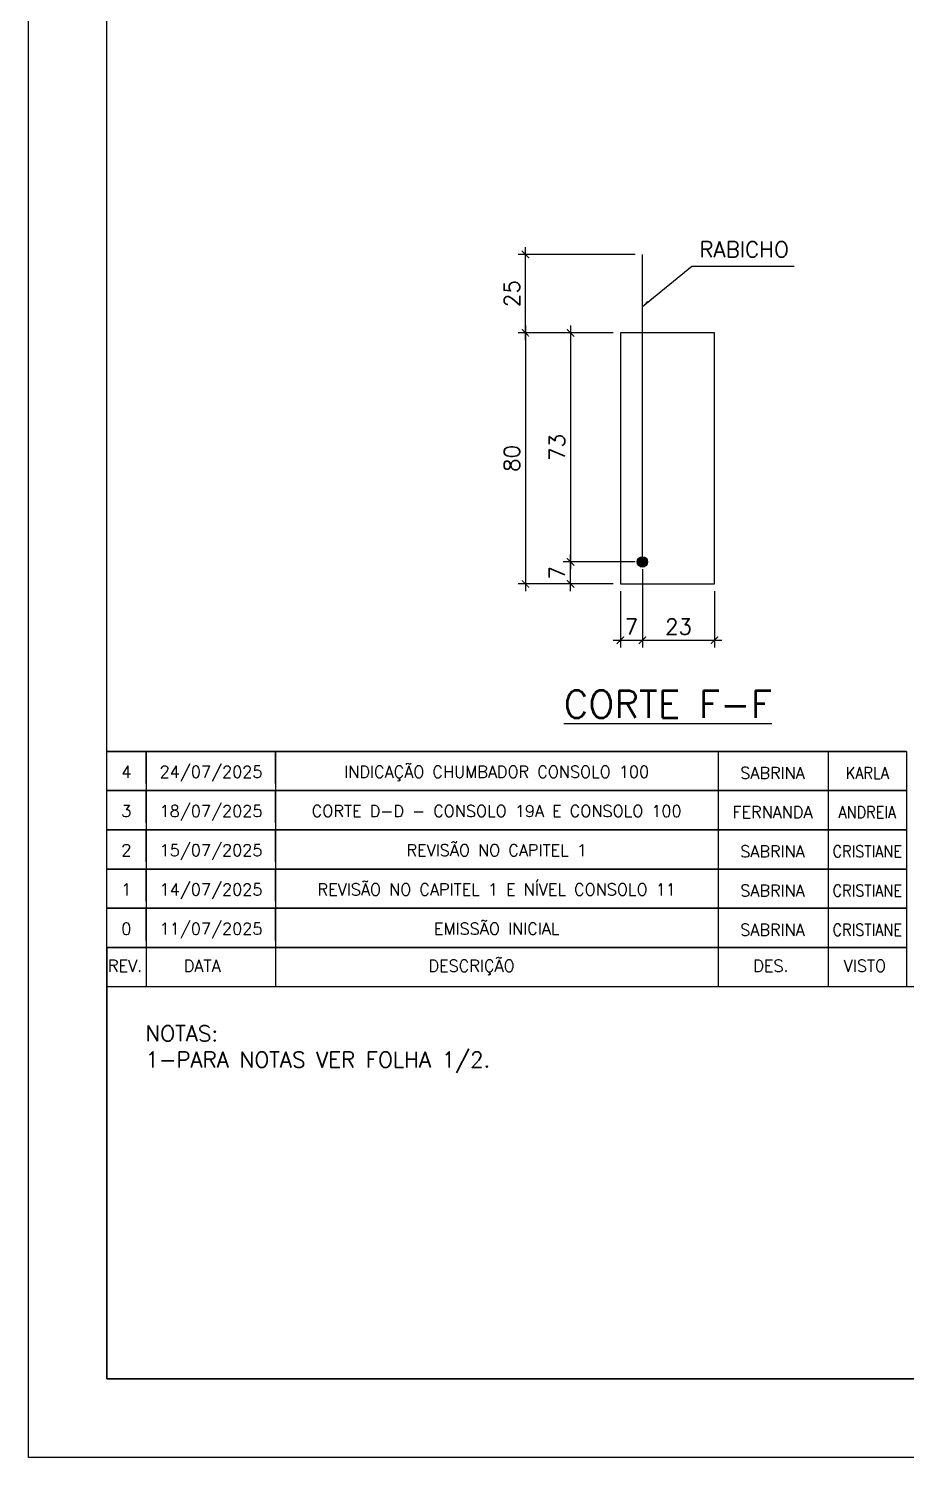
# Model space of a CAD drawing. Header units: centimetres. Extents: x 1658 to 27871, y 8240 to 11444.
# Drawn here: x 4286 to 5126, y 8294 to 9660 of the extents above; entities that cross this region are included whole.
import ezdxf
from ezdxf.enums import TextEntityAlignment as Align

# ---------------------------------------------------------------- set-up
doc = ezdxf.new("R2010")
doc.units = ezdxf.units.CM
doc.header["$LTSCALE"] = 50
doc.header["$MEASUREMENT"] = 0
doc.header["$PDMODE"] = 67
for name, color, linetype in [('COTAS-PRECON', 1, 'Continuous'), ('FORMATO-PRECON', 2, 'Continuous'), ('HACHURAS-PRECON', 1, 'Continuous'), ('LINHA-01-PRECON', 1, 'Continuous'), ('LINHA-03-PRECON', 3, 'Continuous'), ('LINHA-04-PRECON', 4, 'Continuous')]:
    doc.layers.add(name, color=color, linetype=linetype)
doc.styles.add('PRECON-ROMANS', font='romans.shx')
doc.styles.add('ROMANS', font='ROMANS.SHX', dxfattribs={"oblique": 15, "height": 3})
doc.styles.get("Standard").update_dxf_attribs({"font": 'romans.shx'})
doc.dimstyles.new('ESC75-25', dxfattribs={"dimscale": 0, "dimtxt": 15, "dimasz": 7, "dimexe": 7, "dimexo": 7, "dimgap": 5.5, "dimtad": 1, "dimdec": 1, "dimlfac": 0.333333, "dimdsep": 46, "dimtxsty": 'Standard', "dimblk": 'ARCHTICK', "dimcen": 0.1, "dimdle": 7, "dimclrd": 256, "dimclre": 256, "dimclrt": 2, "dimadec": 0, "dimazin": 0, "dimtfac": 1, "dimtdec": 1, "dimtix": 1, "dimtmove": 2, "dimatfit": 3, "dimfxl": 1, "dimarcsym": 0})
doc.dimstyles.new('ESC75-75', dxfattribs={"dimscale": 0, "dimtxt": 15, "dimasz": 7, "dimexe": 7, "dimexo": 7, "dimgap": 5.5, "dimtad": 1, "dimdec": 1, "dimdsep": 46, "dimtxsty": 'Standard', "dimblk": 'ARCHTICK', "dimcen": 0.1, "dimdle": 7, "dimclrd": 256, "dimclre": 256, "dimclrt": 2, "dimadec": 0, "dimazin": 0, "dimtfac": 1, "dimtdec": 1, "dimtix": 1, "dimtmove": 2, "dimatfit": 3, "dimfxl": 1, "dimarcsym": 0})

# ---------------------------------------------------------------- blocks, each defined once
blk = doc.blocks.new('A$C2E607E54')
at = {"layer": 'FORMATO-PRECON'}
blk.add_lwpolyline([(0, 4200), (2970, 4200), (2970, 0), (0, 0)], close=True, dxfattribs=at)
at = {"layer": 'FORMATO-PRECON', "color": 6}
blk.add_lwpolyline([(100, 3950), (2870, 3950), (2870, 100), (100, 100)], close=True, dxfattribs=at)
blk = doc.blocks.new('A$C6E105C5C')
at = {"layer": 'FORMATO-PRECON', "color": 6}
for q in [(1020, 50), (0, 0)]:
    blk.add_line((0, 50), q, dxfattribs=at)
at = {"layer": 'FORMATO-PRECON', "color": 3}
blk.add_lwpolyline([(0, 50), (1020, 50), (1020, 0), (0, 0)], close=True, dxfattribs=at)
at = {"layer": 'FORMATO-PRECON', "color": 1}
for points in [[(50, 50), (50, 0)], [(215, 50), (215, 0)], [(780, 50), (780, 0)], [(920, 50), (920, 0)]]:
    blk.add_lwpolyline(points, dxfattribs=at)
at = {"layer": 'FORMATO-PRECON', "style": 'ROMANS'}
for s, p in [('DESCRIÇÃO', (410.2, 19.2)), ('REV.', (1.3, 19.2)), ('DATA', (98.1, 19.2)), ('DES.', (824.6, 19.2)), ('VISTO', (940, 19.2))]:
    blk.add_text(s, height=15, dxfattribs=at).set_placement(p)
blk = doc.blocks.new('REV-A3-V')
at = {"layer": 'FORMATO-PRECON', "color": 1}
for p, q in [((780, 50), (780, 9.1)), ((920, 50), (920, 9.1))]:
    blk.add_line(p, q, dxfattribs=at)
for points in [[(1020, 50), (0, 50)], [(50, 9.1), (50, 50)], [(50, 50), (50, 0)], [(215, 9.1), (215, 50)], [(215, 50), (215, 0)], [(780, 50), (780, 0)], [(920, 50), (920, 0)]]:
    blk.add_lwpolyline(points, dxfattribs=at)
blk.add_lwpolyline([(1020, 0), (0, 0), (0, 50), (1020, 50)], close=True, dxfattribs=at)
at = {"layer": 'FORMATO-PRECON', "color": 2, "style": 'PRECON-ROMANS', "flags": 12}
for p in [(24.8, 24), (132.8, 24), (497.2, 24)]:
    blk.add_attdef('X', text='', height=15, dxfattribs=at).set_placement(p, align=Align.MIDDLE_CENTER)
at = {"layer": 'FORMATO-PRECON', "style": 'PRECON-ROMANS', "flags": 12}
for p in [(849.1, 22.6), (970, 22.6)]:
    blk.add_attdef('X', text='', height=15, dxfattribs=at).set_placement(p, align=Align.MIDDLE_CENTER)
blk = doc.blocks.new('_ArchTick')
at = {"color": 0, "linetype": 'ByBlock', "const_width": 0.15}
blk.add_lwpolyline([(-0.5, -0.5), (0.5, 0.5)], dxfattribs=at)
blk = doc.blocks.new('*D464')
at = {"layer": 'Defpoints', "color": 0, "transparency": 16777216}
for p in [(4761.3, 9444.1), (4873.2, 9444.1), (4852.2, 9369.1)]:
    blk.add_point(p, dxfattribs=at)
at = {"layer": 'LINHA-01-PRECON', "lineweight": -2, "transparency": 16777216}
for p, q in [((4866.2, 9444.1), (4754.3, 9444.1)), ((4761.3, 9362.1), (4761.3, 9451.1)), ((4845.2, 9369.1), (4754.3, 9369.1))]:
    blk.add_line(p, q, dxfattribs=at)
at = {"layer": 'LINHA-01-PRECON', "lineweight": -2, "transparency": 16777216, "xscale": 7, "yscale": 7, "zscale": 7}
for p, rotation in [((4761.3, 9444.1), 90), ((4761.3, 9369.1), 270)]:
    blk.add_blockref('_ArchTick', p, dxfattribs=dict(at, rotation=rotation))
at = {"layer": 'LINHA-01-PRECON', "color": 2, "transparency": 16777216, "insert": (4748.3, 9406.6), "char_height": 15, "attachment_point": 5, "rotation": 90}
blk.add_mtext('25', dxfattribs=at)
blk = doc.blocks.new('*D465')
at = {"layer": 'Defpoints', "color": 0, "transparency": 16777216}
for p in [(4804.5, 9150.1), (4873.2, 9150.1), (4852.2, 9129.1)]:
    blk.add_point(p, dxfattribs=at)
at = {"layer": 'LINHA-01-PRECON', "lineweight": -2, "transparency": 16777216}
for p, q in [((4804.5, 9122.1), (4804.5, 9157.1)), ((4866.2, 9150.1), (4797.5, 9150.1)), ((4845.2, 9129.1), (4797.5, 9129.1))]:
    blk.add_line(p, q, dxfattribs=at)
at = {"layer": 'LINHA-01-PRECON', "lineweight": -2, "transparency": 16777216, "xscale": 7, "yscale": 7, "zscale": 7}
for p, rotation in [((4804.5, 9150.1), 90), ((4804.5, 9129.1), 270)]:
    blk.add_blockref('_ArchTick', p, dxfattribs=dict(at, rotation=rotation))
at = {"layer": 'LINHA-01-PRECON', "color": 2, "transparency": 16777216, "insert": (4791.5, 9139.6), "char_height": 15, "attachment_point": 5, "rotation": 90}
blk.add_mtext('7', dxfattribs=at)
blk = doc.blocks.new('*D466')
at = {"layer": 'Defpoints', "color": 0, "transparency": 16777216}
for p in [(4873.2, 9150.1), (4852.2, 9129.1), (4873.2, 9075.3)]:
    blk.add_point(p, dxfattribs=at)
at = {"layer": 'LINHA-01-PRECON', "lineweight": -2, "transparency": 16777216}
for p, q in [((4873.2, 9143.1), (4873.2, 9068.3)), ((4852.2, 9122.1), (4852.2, 9068.3)), ((4845.2, 9075.3), (4880.2, 9075.3))]:
    blk.add_line(p, q, dxfattribs=at)
at = {"layer": 'LINHA-01-PRECON', "lineweight": -2, "transparency": 16777216, "xscale": 7, "yscale": 7, "zscale": 7, "rotation": 180}
blk.add_blockref('_ArchTick', (4852.2, 9075.3), dxfattribs=at)
at = {"layer": 'LINHA-01-PRECON', "lineweight": -2, "transparency": 16777216, "xscale": 7, "yscale": 7, "zscale": 7}
blk.add_blockref('_ArchTick', (4873.2, 9075.3), dxfattribs=at)
at = {"layer": 'LINHA-01-PRECON', "color": 2, "transparency": 16777216, "insert": (4862.7, 9088.3), "char_height": 15, "attachment_point": 5}
blk.add_mtext('7', dxfattribs=at)
blk = doc.blocks.new('*D467')
at = {"layer": 'Defpoints', "color": 0, "transparency": 16777216}
for p in [(4873.2, 9150.1), (4942.2, 9129.1), (4942.2, 9075.3)]:
    blk.add_point(p, dxfattribs=at)
at = {"layer": 'LINHA-01-PRECON', "lineweight": -2, "transparency": 16777216}
for p, q in [((4873.2, 9143.1), (4873.2, 9068.3)), ((4942.2, 9122.1), (4942.2, 9068.3)), ((4866.2, 9075.3), (4949.2, 9075.3))]:
    blk.add_line(p, q, dxfattribs=at)
at = {"layer": 'LINHA-01-PRECON', "lineweight": -2, "transparency": 16777216, "xscale": 7, "yscale": 7, "zscale": 7, "rotation": 180}
blk.add_blockref('_ArchTick', (4873.2, 9075.3), dxfattribs=at)
at = {"layer": 'LINHA-01-PRECON', "lineweight": -2, "transparency": 16777216, "xscale": 7, "yscale": 7, "zscale": 7}
blk.add_blockref('_ArchTick', (4942.2, 9075.3), dxfattribs=at)
at = {"layer": 'LINHA-01-PRECON', "color": 2, "transparency": 16777216, "insert": (4907.7, 9088.3), "char_height": 15, "attachment_point": 5}
blk.add_mtext('23', dxfattribs=at)
blk = doc.blocks.new('*D468')
at = {"layer": 'Defpoints', "color": 0, "transparency": 16777216}
for p in [(4852.2, 9369.1), (4804.5, 9150.1), (4873.2, 9150.1)]:
    blk.add_point(p, dxfattribs=at)
at = {"layer": 'LINHA-01-PRECON', "lineweight": -2, "transparency": 16777216}
for p, q in [((4804.5, 9376.1), (4804.5, 9143.1)), ((4845.2, 9369.1), (4797.5, 9369.1)), ((4866.2, 9150.1), (4797.5, 9150.1))]:
    blk.add_line(p, q, dxfattribs=at)
at = {"layer": 'LINHA-01-PRECON', "lineweight": -2, "transparency": 16777216, "xscale": 7, "yscale": 7, "zscale": 7}
for p, rotation in [((4804.5, 9369.1), 90), ((4804.5, 9150.1), 270)]:
    blk.add_blockref('_ArchTick', p, dxfattribs=dict(at, rotation=rotation))
at = {"layer": 'LINHA-01-PRECON', "color": 2, "transparency": 16777216, "insert": (4791.5, 9259.6), "char_height": 15, "attachment_point": 5, "rotation": 90}
blk.add_mtext('73', dxfattribs=at)
blk = doc.blocks.new('*D469')
at = {"layer": 'Defpoints', "color": 0, "transparency": 16777216}
for p in [(4852.2, 9369.1), (4761.3, 9129.1), (4852.2, 9129.1)]:
    blk.add_point(p, dxfattribs=at)
at = {"layer": 'LINHA-01-PRECON', "lineweight": -2, "transparency": 16777216}
for p, q in [((4761.3, 9376.1), (4761.3, 9122.1)), ((4845.2, 9369.1), (4754.3, 9369.1)), ((4845.2, 9129.1), (4754.3, 9129.1))]:
    blk.add_line(p, q, dxfattribs=at)
at = {"layer": 'LINHA-01-PRECON', "lineweight": -2, "transparency": 16777216, "xscale": 7, "yscale": 7, "zscale": 7}
for p, rotation in [((4761.3, 9369.1), 90), ((4761.3, 9129.1), 270)]:
    blk.add_blockref('_ArchTick', p, dxfattribs=dict(at, rotation=rotation))
at = {"layer": 'LINHA-01-PRECON', "color": 2, "transparency": 16777216, "insert": (4748.3, 9249.1), "char_height": 15, "attachment_point": 5, "rotation": 90}
blk.add_mtext('80', dxfattribs=at)

msp = doc.modelspace()

# ---------------------------------------------------------------- hatches: boundary and pattern name
at = {"layer": 'LINHA-04-PRECON'}
h = msp.add_hatch(color=256, dxfattribs=at)
h.dxf.hatch_style = 1
edge = h.paths.add_edge_path()
edge.add_arc((4873.18, 9150.07), 4.95, 0, 360)

# ---------------------------------------------------------------- linework, layer by layer
at = {"layer": 'FORMATO-PRECON', "color": 6}
msp.add_lwpolyline([(6438.36, 8743.94), (4360.86, 8743.94), (4360.86, 8368.94), (6438.36, 8368.94)], close=True, dxfattribs=at)
at = {"layer": 'LINHA-03-PRECON'}
for p, q in [((4942.18, 9369.07), (4852.18, 9369.07)), ((4852.18, 9369.07), (4852.18, 9129.07)), ((4942.18, 9129.07), (4942.18, 9369.07)), ((4852.18, 9129.07), (4942.18, 9129.07))]:
    msp.add_line(p, q, dxfattribs=at)
at = {"layer": 'LINHA-04-PRECON'}
msp.add_line((4873.18, 9150.07), (4873.18, 9444.07), dxfattribs=at)
msp.add_circle((4873.18, 9150.07), 4.95, dxfattribs=at)

# ---------------------------------------------------------------- block references
at = {"color": 1}
ref = msp.add_blockref('REV-A3-V', (4360.86, 8931.44), dxfattribs=dict(at, xscale=0.749999976233481, yscale=0.749999976233481, zscale=0.749999976233481))
ref.add_attrib('X', '4', dxfattribs={"layer": 'FORMATO-PRECON', "color": 2, "height": 11.25, "rotation": 360, "style": 'PRECON-ROMANS', "flags": 12}).set_placement((4379.42, 8949.46), align=Align.MIDDLE_CENTER)
ref.add_attrib('X', '24/07/2025', dxfattribs={"layer": 'FORMATO-PRECON', "color": 2, "height": 11.25, "rotation": 360, "style": 'PRECON-ROMANS', "flags": 12}).set_placement((4460.44, 8949.46), align=Align.MIDDLE_CENTER)
ref.add_attrib('X', 'INDICAÇÃO CHUMBADOR CONSOLO 100', dxfattribs={"layer": 'FORMATO-PRECON', "color": 2, "height": 11.25, "rotation": 360, "style": 'PRECON-ROMANS', "flags": 12}).set_placement((4733.77, 8949.46), align=Align.MIDDLE_CENTER)
ref.add_attrib('X', 'SABRINA', dxfattribs={"layer": 'FORMATO-PRECON', "height": 11.25, "rotation": 360, "style": 'PRECON-ROMANS', "flags": 12}).set_placement((4997.7, 8948.36), align=Align.MIDDLE_CENTER)
ref.add_attrib('X', 'KARLA', dxfattribs={"layer": 'FORMATO-PRECON', "height": 11.25, "rotation": 360, "style": 'PRECON-ROMANS', "width": 0.9, "flags": 12}).set_placement((5088.38, 8948.36), align=Align.MIDDLE_CENTER)
ref = msp.add_blockref('REV-A3-V', (4360.84, 8893.94), dxfattribs=dict(at, xscale=0.749999976233481, yscale=0.749999976233481, zscale=0.749999976233481))
ref.add_attrib('X', '3', dxfattribs={"layer": 'FORMATO-PRECON', "color": 2, "height": 11.25, "rotation": 360, "style": 'PRECON-ROMANS', "flags": 12}).set_placement((4379.4, 8911.96), align=Align.MIDDLE_CENTER)
ref.add_attrib('X', '18/07/2025', dxfattribs={"layer": 'FORMATO-PRECON', "color": 2, "height": 11.25, "rotation": 360, "style": 'PRECON-ROMANS', "flags": 12}).set_placement((4460.43, 8911.96), align=Align.MIDDLE_CENTER)
ref.add_attrib('X', 'CORTE D-D - CONSOLO 19A E CONSOLO 100', dxfattribs={"layer": 'FORMATO-PRECON', "color": 2, "height": 11.25, "rotation": 360, "style": 'PRECON-ROMANS', "flags": 12}).set_placement((4733.75, 8911.96), align=Align.MIDDLE_CENTER)
ref.add_attrib('X', 'FERNANDA', dxfattribs={"layer": 'FORMATO-PRECON', "height": 11.25, "rotation": 360, "style": 'PRECON-ROMANS', "flags": 12}).set_placement((4997.68, 8910.86), align=Align.MIDDLE_CENTER)
ref.add_attrib('X', 'ANDREIA', dxfattribs={"layer": 'FORMATO-PRECON', "height": 11.25, "rotation": 360, "style": 'PRECON-ROMANS', "width": 0.9, "flags": 12}).set_placement((5088.36, 8910.86), align=Align.MIDDLE_CENTER)
ref = msp.add_blockref('REV-A3-V', (4360.86, 8856.44), dxfattribs=dict(at, xscale=0.749999976233481, yscale=0.749999976233481, zscale=0.749999976233481))
ref.add_attrib('X', '2', dxfattribs={"layer": 'FORMATO-PRECON', "color": 2, "height": 11.25, "rotation": 360, "style": 'PRECON-ROMANS', "flags": 12}).set_placement((4379.42, 8874.46), align=Align.MIDDLE_CENTER)
ref.add_attrib('X', '15/07/2025', dxfattribs={"layer": 'FORMATO-PRECON', "color": 2, "height": 11.25, "rotation": 360, "style": 'PRECON-ROMANS', "flags": 12}).set_placement((4460.44, 8874.46), align=Align.MIDDLE_CENTER)
ref.add_attrib('X', 'REVISÃO NO CAPITEL 1', dxfattribs={"layer": 'FORMATO-PRECON', "color": 2, "height": 11.25, "rotation": 360, "style": 'PRECON-ROMANS', "flags": 12}).set_placement((4733.77, 8874.46), align=Align.MIDDLE_CENTER)
ref.add_attrib('X', 'SABRINA', dxfattribs={"layer": 'FORMATO-PRECON', "height": 11.25, "rotation": 360, "style": 'PRECON-ROMANS', "flags": 12}).set_placement((4997.7, 8873.36), align=Align.MIDDLE_CENTER)
ref.add_attrib('X', 'CRISTIANE', dxfattribs={"layer": 'FORMATO-PRECON', "height": 11.25, "rotation": 360, "style": 'PRECON-ROMANS', "width": 0.9, "flags": 12}).set_placement((5088.38, 8873.36), align=Align.MIDDLE_CENTER)
ref = msp.add_blockref('REV-A3-V', (4360.86, 8818.94), dxfattribs=dict(at, xscale=0.749999976233481, yscale=0.749999976233481, zscale=0.749999976233481, rotation=359.9999999942736))
ref.add_attrib('X', '1', dxfattribs={"layer": 'FORMATO-PRECON', "color": 2, "height": 11.25, "rotation": 360, "style": 'PRECON-ROMANS', "flags": 12}).set_placement((4379.42, 8836.96), align=Align.MIDDLE_CENTER)
ref.add_attrib('X', '14/07/2025', dxfattribs={"layer": 'FORMATO-PRECON', "color": 2, "height": 11.25, "rotation": 360, "style": 'PRECON-ROMANS', "flags": 12}).set_placement((4460.44, 8836.96), align=Align.MIDDLE_CENTER)
ref.add_attrib('X', 'REVISÃO NO CAPITEL 1 E NÍVEL CONSOLO 11', dxfattribs={"layer": 'FORMATO-PRECON', "color": 2, "height": 11.25, "rotation": 360, "style": 'PRECON-ROMANS', "flags": 12}).set_placement((4733.77, 8836.96), align=Align.MIDDLE_CENTER)
ref.add_attrib('X', 'SABRINA', dxfattribs={"layer": 'FORMATO-PRECON', "height": 11.25, "rotation": 360, "style": 'PRECON-ROMANS', "flags": 12}).set_placement((4997.7, 8835.86), align=Align.MIDDLE_CENTER)
ref.add_attrib('X', 'CRISTIANE', dxfattribs={"layer": 'FORMATO-PRECON', "height": 11.25, "rotation": 360, "style": 'PRECON-ROMANS', "width": 0.9, "flags": 12}).set_placement((5088.38, 8835.86), align=Align.MIDDLE_CENTER)
ref = msp.add_blockref('REV-A3-V', (4360.86, 8781.44), dxfattribs=dict(at, xscale=0.749999976233481, yscale=0.749999976233481, zscale=0.749999976233481, rotation=359.9999999942736))
ref.add_attrib('X', '0', dxfattribs={"layer": 'FORMATO-PRECON', "color": 2, "height": 11.25, "rotation": 360, "style": 'PRECON-ROMANS', "flags": 12}).set_placement((4379.42, 8799.46), align=Align.MIDDLE_CENTER)
ref.add_attrib('X', '11/07/2025', dxfattribs={"layer": 'FORMATO-PRECON', "color": 2, "height": 11.25, "rotation": 360, "style": 'PRECON-ROMANS', "flags": 12}).set_placement((4460.44, 8799.46), align=Align.MIDDLE_CENTER)
ref.add_attrib('X', 'EMISSÃO INICIAL', dxfattribs={"layer": 'FORMATO-PRECON', "color": 2, "height": 11.25, "rotation": 360, "style": 'PRECON-ROMANS', "flags": 12}).set_placement((4733.77, 8799.46), align=Align.MIDDLE_CENTER)
ref.add_attrib('X', 'SABRINA', dxfattribs={"layer": 'FORMATO-PRECON', "height": 11.25, "rotation": 360, "style": 'PRECON-ROMANS', "flags": 12}).set_placement((4997.7, 8798.36), align=Align.MIDDLE_CENTER)
ref.add_attrib('X', 'CRISTIANE', dxfattribs={"layer": 'FORMATO-PRECON', "height": 11.25, "rotation": 360, "style": 'PRECON-ROMANS', "width": 0.9, "flags": 12}).set_placement((5088.38, 8798.36), align=Align.MIDDLE_CENTER)
at = {"color": 1, "xscale": 0.749999976233481, "yscale": 0.749999976233481, "zscale": 0.749999976233481, "rotation": 359.9999999942736}
msp.add_blockref('A$C6E105C5C', (4360.86, 8743.94), dxfattribs=at)
at = {"layer": 'HACHURAS-PRECON', "xscale": 0.7499999999999996, "yscale": 0.7499999999999996, "zscale": 0.7499999999999996}
msp.add_blockref('A$C2E607E54', (4285.86, 8293.94), dxfattribs=at)

# ---------------------------------------------------------------- texts
at = {"layer": 'COTAS-PRECON', "color": 2, "insert": (4970.54, 9448.92), "char_height": 15, "attachment_point": 5}
msp.add_mtext('\\A1;RABICHO', dxfattribs=at)
at = {"layer": 'LINHA-01-PRECON', "color": 4, "insert": (4897.51, 9014.11, -0.02), "char_height": 26.25, "attachment_point": 5}
msp.add_mtext('{\\LCORTE F-F}', dxfattribs=at)
at = {"layer": 'LINHA-01-PRECON', "color": 2, "insert": (4397.78, 8706.77), "char_height": 15, "attachment_point": 1}
msp.add_mtext('\\A1;{\\C3;NOTAS:\\P}1-PARA NOTAS VER FOLHA 1/2.{\\H2.02381x; }', dxfattribs=at)

# ---------------------------------------------------------------- dimensions: what is measured, and where the dimension line sits
at = {"layer": 'LINHA-01-PRECON'}
for base, p1, p2, angle, picture, middle in [((4761.27, 9444.07), (4852.18, 9369.07), (4873.18, 9444.07), 270, '*D464', (4748.27, 9406.57)), ((4761.27, 9129.07), (4852.18, 9369.07), (4852.18, 9129.07), 90, '*D469', (4748.27, 9249.07)), ((4804.49, 9150.07), (4852.18, 9369.07), (4873.18, 9150.07), 90, '*D468', (4791.49, 9259.57)), ((4804.49, 9150.07), (4852.18, 9129.07), (4873.18, 9150.07), 90, '*D465', (4791.49, 9139.57))]:
    dim = msp.add_linear_dim(base=base, p1=p1, p2=p2, angle=angle, dimstyle='ESC75-25', override={"dimscale": 1}, dxfattribs=at)
    dim.commit()
    dim.dimension.update_dxf_attribs({"geometry": picture, "text_midpoint": middle})
for base, p1, p2, picture, middle in [((4873.18, 9075.27), (4852.18, 9129.07), (4873.18, 9150.07), '*D466', (4862.68, 9088.27)), ((4942.18, 9075.27), (4873.18, 9150.07), (4942.18, 9129.07), '*D467', (4907.68, 9088.27))]:
    dim = msp.add_linear_dim(base=base, p1=p1, p2=p2, dimstyle='ESC75-25', override={"dimscale": 1}, dxfattribs=at)
    dim.commit()
    dim.dimension.update_dxf_attribs({"geometry": picture, "text_midpoint": middle})

# ---------------------------------------------------------------- leaders
at = {"layer": 'COTAS-PRECON'}
msp.add_leader([(4873.18, 9394.45, -0.02), (4920.55, 9432.93, -0.02), (5018.32, 9432.93, -0.02)], dimstyle='ESC75-75', override={"dimscale": 1}, dxfattribs=at)

doc.saveas('drawing.dxf')
